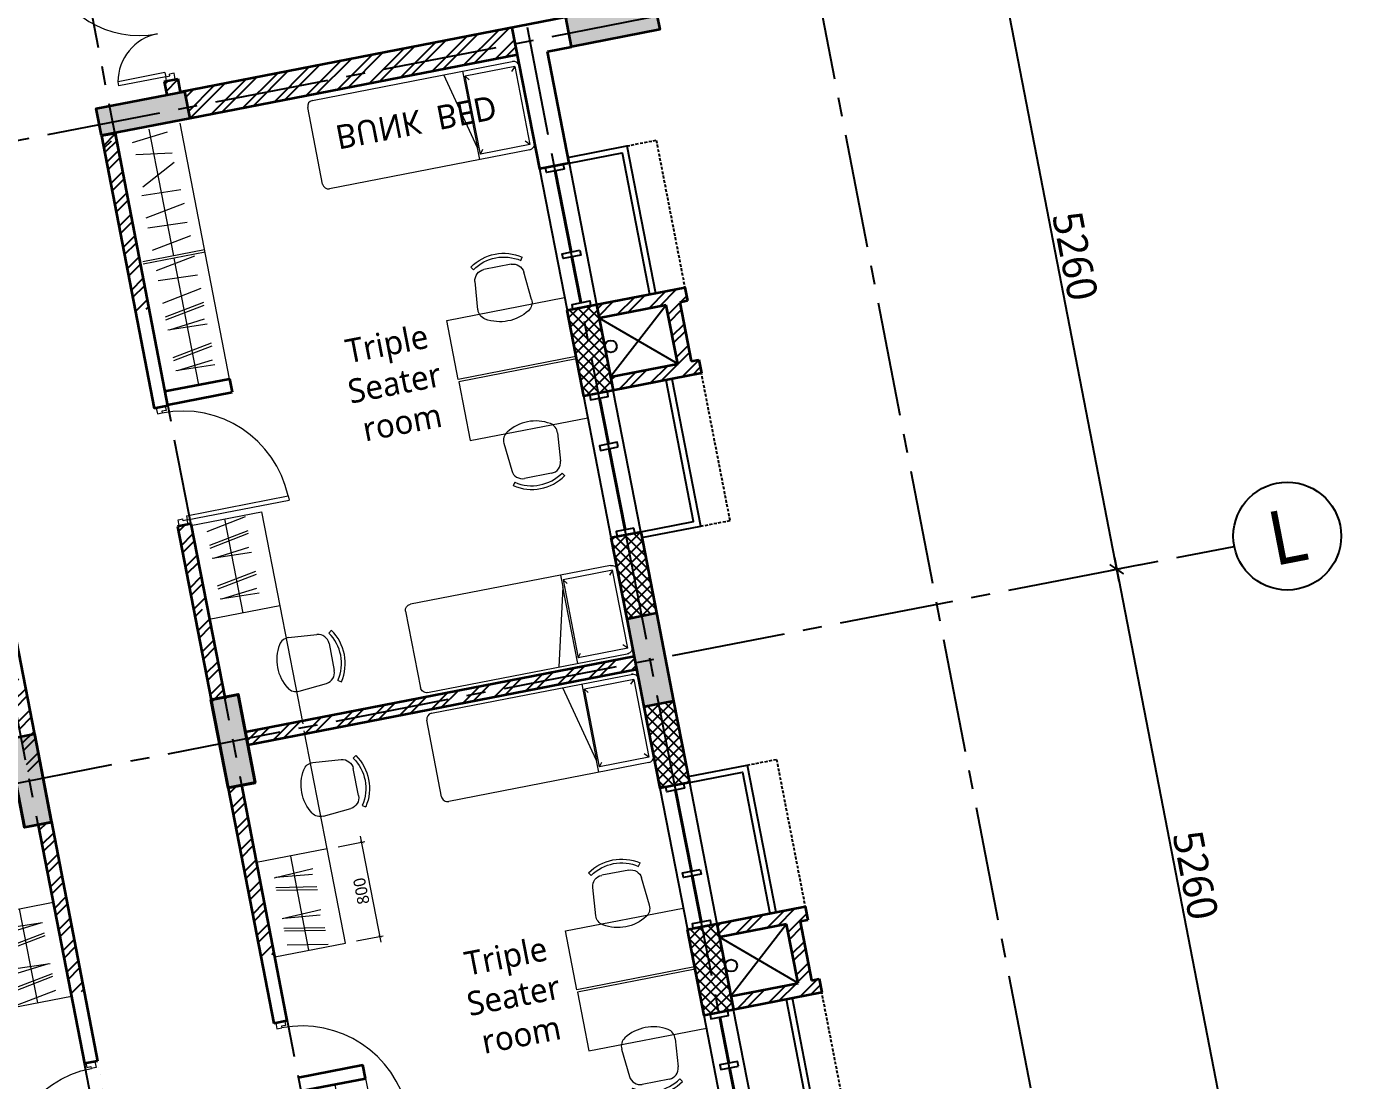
# Model space of a CAD drawing. Header units: millimetres. Extents: x -1107453 to -240403, y -265431 to 143409.
# Drawn here: x -261326 to -250282, y -104730 to -95941 of the extents above; entities that cross this region are included whole.
import ezdxf
from ezdxf.enums import TextEntityAlignment as Align

# ---------------------------------------------------------------- set-up
doc = ezdxf.new("R2010")
doc.units = ezdxf.units.MM
doc.header["$MEASUREMENT"] = 0
doc.linetypes.add('CENTER2', pattern=[28.575, 19.05, -3.175, 3.175, -3.175])
doc.linetypes.add('HIDDEN', pattern=[0.375, 0.25, -0.125])
for name, color, linetype in [('A-Anno-Dims', 7, 'Continuous'), ('A-Anno-Grid Lines', 154, 'Continuous'), ('A-Wall Patt', 8, 'Continuous'), ('A-Window', 4, 'Continuous'), ('Anno_Labels', 7, 'Continuous'), ('S-Conc Patt', 9, 'Continuous')]:
    doc.layers.add(name, color=color, linetype=linetype)
for name, color, linetype, lineweight in [('A-Detail Lines', 8, 'Continuous', 25), ('A-Door', 4, 'Continuous', 9), ('A-Wall Sec', 1, 'Continuous', 30), ('column hatch', 12, 'Continuous', 5), ('S-Concrete', 40, 'Continuous', 30), ('text', 7, 'Continuous', 9)]:
    doc.layers.add(name, color=color, linetype=linetype, lineweight=lineweight)
doc.layers.add('I-Furniture', color=7, linetype='Continuous', lineweight=15, true_color=0xc76300)
doc.styles.get("Standard").update_dxf_attribs({"font": 'trebuc.ttf'})
doc.dimstyles.new('IIITD_WD_L @ 100', dxfattribs={"dimscale": 100, "dimtxt": 2.5, "dimasz": 1, "dimexe": 0.5, "dimexo": 0.25, "dimgap": 0.3, "dimtad": 1, "dimdec": 0, "dimrnd": 1, "dimzin": 0, "dimdsep": 46, "dimtxsty": 'Standard', "dimblk": 'ARCHTICK', "dimcen": 0.2, "dimdle": 1, "dimclrd": 8, "dimclre": 8, "dimadec": 0, "dimazin": 0, "dimtfac": 1, "dimtdec": 0, "dimtofl": 0, "dimtmove": 0, "dimatfit": 0, "dimfxl": 2, "dimfxlon": 1, "dimtolj": 1, "dimtzin": 0, "dimlwd": -1, "dimlwe": -1, "dimarcsym": 0})
doc.dimstyles.new('IIITD_WD_M @ 100', dxfattribs={"dimscale": 100, "dimtxt": 1, "dimasz": 0.25, "dimexe": 0.25, "dimexo": 0.25, "dimgap": 0.3, "dimtad": 1, "dimdec": 0, "dimrnd": 2.5, "dimzin": 0, "dimdsep": 46, "dimtxsty": 'Standard', "dimblk": 'ARCHTICK', "dimcen": 0.2, "dimdle": 0.5, "dimclrd": 8, "dimclre": 254, "dimadec": 0, "dimazin": 0, "dimtfac": 1, "dimtdec": 0, "dimtofl": 0, "dimtmove": 0, "dimatfit": 0, "dimfxl": 100, "dimtolj": 1, "dimtzin": 0, "dimlwd": -1, "dimlwe": -1, "dimarcsym": 0})
pattern_1 = [(45, (0, -69350.21), (-106.06602, 106.06602), []), (45, (70.71, -69350.21), (-106.06602, 106.06602), [])]

# ---------------------------------------------------------------- blocks, each defined once
blk = doc.blocks.new('Door 1200')
at = {"layer": 'A-Door', "color": 5, "lineweight": 18}
for p, q in [((524084, 16182), (524084, 16132)), ((524084, 16182), (524159, 16182)), ((524084, 16132), (524124, 16132)), ((524124, 16147), (524124, 16132)), ((524159, 16147), (524124, 16147)), ((524159, 16182), (524159, 16147)), ((524159, 16147), (524557, 16147)), ((524159, 16112), (524159, 16147)), ((524557, 16147), (524557, 16112)), ((524159, 16112), (524557, 16112)), ((524084, 15032), (524124, 15032)), ((524084, 14982), (524084, 15032)), ((524124, 15017), (524124, 15032)), ((524159, 15052), (524159, 15017)), ((524159, 15052), (524958, 15052)), ((524958, 15017), (524958, 15052)), ((524084, 14982), (524159, 14982)), ((524159, 15017), (524124, 15017)), ((524159, 14982), (524159, 15017)), ((524159, 15017), (524958, 15017))]:
    blk.add_line(p, q, dxfattribs=at)
at = {"layer": 'A-Door', "lineweight": 18}
for centre, radius, start, end in [((524155, 16193), 411, 270.5695, 348.692), ((524157, 14978), 804, 5.3148, 89.8715)]:
    blk.add_arc(centre, radius, start, end, dxfattribs=at)
blk = doc.blocks.new('W 1200')
at = {"layer": 'A-Window', "linetype": 'HIDDEN', "ltscale": 100}
for p, q in [((552588, 7900), (552588, 9150)), ((552838, 7900), (552588, 7900))]:
    blk.add_line(p, q, dxfattribs=at)
at = {"layer": 'A-Window', "color": 2, "lineweight": 40}
for p, q in [((553463, 8720), (553463, 9110)), ((553463, 7990), (553463, 8680))]:
    blk.add_line(p, q, dxfattribs=at)
at = {"layer": 'A-Window', "color": 5}
for points in [[(553338, 7900), (552838, 7900), (552838, 9150)], [(553338, 7950), (552888, 7950), (552888, 9150)]]:
    blk.add_lwpolyline(points, dxfattribs=at)
at = {"layer": 'A-Window'}
for points in [[(553338, 7950), (553338, 9150)], [(553588, 7950), (553588, 9150)], [(553388, 8680), (553388, 8720), (553538, 8720), (553538, 8680), (553388, 8680)]]:
    blk.add_lwpolyline(points, dxfattribs=at)
for points in [[(553388, 9150), (553538, 9150), (553538, 9110), (553388, 9110)], [(553388, 7990), (553538, 7990), (553538, 7950), (553388, 7950)]]:
    blk.add_lwpolyline(points, close=True, dxfattribs=at)
blk = doc.blocks.new('column 2.03')
at = {"layer": 'S-Conc Patt'}
h = blk.add_hatch(color=256, dxfattribs=at)
h.paths.add_polyline_path([(-391825, -41890), (-391778, -42135), (-392229, -42223), (-392277, -41978)])
h.paths.add_polyline_path([(-417144, -42306), (-417144, -42556), (-417593, -42556), (-417593, -42306)])
h.paths.add_polyline_path([(-386479, -25584), (-386233, -25536), (-386090, -26272), (-386335, -26320)])
h.paths.add_polyline_path([(-385475, -30747), (-385229, -30699), (-385086, -31436), (-385332, -31483)])
h.paths.add_polyline_path([(-394133, -32430), (-393887, -32382), (-393744, -33119), (-393990, -33166)])
h.paths.add_polyline_path([(-395136, -27267), (-394891, -27219), (-394748, -27955), (-394993, -28003)])
h.paths.add_polyline_path([(-417394, -22076), (-417144, -22076), (-417144, -22826), (-417394, -22826)])
h.paths.add_polyline_path([(-417394, -27336), (-417144, -27336), (-417144, -28086), (-417394, -28086)])
h.paths.add_polyline_path([(-417394, -32596), (-417144, -32596), (-417144, -33346), (-417394, -33346)])
h.paths.add_polyline_path([(-426214, -32596), (-425964, -32596), (-425964, -33346), (-426214, -33346)])
h.paths.add_polyline_path([(-426214, -27336), (-425964, -27336), (-425964, -28086), (-426214, -28086)])
h.paths.add_polyline_path([(-399019, -17228), (-398769, -17228), (-398769, -17978), (-399019, -17978)])
h.paths.add_polyline_path([(-399019, -11280), (-398769, -11280), (-398769, -12030), (-399019, -12030)])
h.paths.add_polyline_path([(-399019, -14460), (-398769, -14460), (-398769, -15210), (-399019, -15210)])
h.paths.add_polyline_path([(-415129, -17161), (-415379, -17161), (-415379, -17911), (-415129, -17911)])
h.paths.add_polyline_path([(-415129, -12030), (-415379, -12030), (-415379, -11280), (-415129, -11280)])
h.paths.add_polyline_path([(-415129, -15210), (-415379, -15210), (-415379, -14460), (-415129, -14460)])
h.paths.add_polyline_path([(-427169, -19106), (-426919, -19106), (-426919, -19856), (-427169, -19856)])
h.paths.add_polyline_path([(-421929, -11530), (-421929, -11280), (-422679, -11280), (-422679, -11530)])
h.paths.add_polyline_path([(-422679, -13701), (-422429, -13701), (-422429, -14451), (-422679, -14451)])
h.paths.add_polyline_path([(-428649, -19106), (-428399, -19106), (-428399, -19856), (-428649, -19856)])
h.paths.add_polyline_path([(-428649, -17161), (-428399, -17161), (-428399, -17911), (-428649, -17911)])
h.paths.add_polyline_path([(-422679, -17161), (-422429, -17161), (-422429, -17911), (-422679, -17911)])
h.paths.add_polyline_path([(-417144, -17161), (-417394, -17161), (-417394, -17911), (-417144, -17911)])
h.paths.add_polyline_path([(-420929, -17161), (-420699, -17161), (-420699, -17911), (-420929, -17911)])
h.paths.add_polyline_path([(-386030, -15131), (-385784, -15083), (-385641, -15819), (-385886, -15867)])
h.paths.add_polyline_path([(-390781, -18036), (-390733, -18281), (-391471, -18425), (-391519, -18179)])
h.paths.add_polyline_path([(-387914, -36727), (-387688, -36683), (-387600, -37135), (-387826, -37179)])
h.paths.add_polyline_path([(-389447, -41411), (-389400, -41656), (-389989, -41771), (-390036, -41525)])
h.paths.add_polyline_path([(-422429, -19106), (-422429, -19336), (-423179, -19336), (-423179, -19106)])
h.paths.add_polyline_path([(-383067, -38123), (-383024, -38349), (-383470, -38436), (-383514, -38210)])
h.paths.add_polyline_path([(-387024, -38892), (-386980, -39118), (-387432, -39206), (-387476, -38980)])
h.paths.add_polyline_path([(-383484, -35984), (-383440, -36209), (-383892, -36297), (-383936, -36071)])
h.paths.add_polyline_path([(-385427, -38358), (-385201, -38314), (-385115, -38756), (-385341, -38799)])
h.paths.add_polyline_path([(-385462, -36368), (-385418, -36594), (-385870, -36682), (-385914, -36456)])
h.paths.add_polyline_path([(-422429, -40296), (-422429, -40526), (-422879, -40526), (-422879, -40296)])
h.paths.add_polyline_path([(-422429, -38461), (-422659, -38461), (-422659, -38001), (-422429, -38001)])
h.paths.add_polyline_path([(-426469, -40296), (-426469, -40526), (-426919, -40526), (-426919, -40296)])
h.paths.add_polyline_path([(-426468, -38116), (-426468, -38346), (-426919, -38346), (-426919, -38116)])
h.paths.add_polyline_path([(-424789, -40066), (-424559, -40066), (-424559, -40526), (-424789, -40526)])
h.paths.add_polyline_path([(-424444, -38116), (-424444, -38346), (-424904, -38346), (-424904, -38116)])
h.paths.add_polyline_path([(-390643, -31752), (-390417, -31708), (-390274, -32444), (-390500, -32488)])
h.paths.add_polyline_path([(-389949, -26258), (-389723, -26214), (-389580, -26951), (-389805, -26995)])
h.paths.add_polyline_path([(-390863, -21556), (-390906, -21330), (-390170, -21187), (-390126, -21413)])
h.paths.add_polyline_path([(-393588, -16600), (-393363, -16556), (-393219, -17293), (-393445, -17336)])
h.paths.add_polyline_path([(-420929, -22076), (-420699, -22076), (-420699, -22826), (-420929, -22826)])
h.paths.add_polyline_path([(-386497, -40837), (-386449, -41083), (-387039, -41197), (-387087, -40952)])
h.paths.add_polyline_path([(-422428, -42306), (-422428, -42556), (-423028, -42556), (-423028, -42306)])
h.paths.add_polyline_path([(-387111, -17323), (-386866, -17275), (-386723, -18011), (-386969, -18059)])
h.paths.add_polyline_path([(-419312, -38116), (-419312, -38366), (-419912, -38366), (-419912, -38116)])
h.paths.add_polyline_path([(-426419, -22566), (-426419, -22316), (-427169, -22316), (-427169, -22566)])
h.paths.add_polyline_path([(-382684, -40096), (-382636, -40342), (-383077, -40427), (-383125, -40182)])
h.paths.add_polyline_path([(-419313, -42306), (-419313, -42556), (-419913, -42556), (-419913, -42306)])
h.paths.add_polyline_path([(-426467, -42306), (-426467, -42556), (-426918, -42556), (-426918, -42306)])
h.paths.add_polyline_path([(-399318, -16420), (-399068, -16420), (-399068, -17170), (-399318, -17170)])
h.paths.add_polyline_path([(-399319, -11280), (-399069, -11280), (-399069, -12030), (-399319, -12030)])
h.paths.add_polyline_path([(-414829, -12030), (-415079, -12030), (-415079, -11280), (-414829, -11280)])
h.paths.add_polyline_path([(-415079, -19600), (-414829, -19600), (-414829, -20350), (-415079, -20350)])
h.paths.add_polyline_path([(-399069, -20350), (-399319, -20350), (-399319, -19600), (-399069, -19600)])
h.paths.add_polyline_path([(-404329, -17095), (-404559, -17095), (-404559, -16495), (-404329, -16495)])
h.paths.add_polyline_path([(-415079, -16420), (-414829, -16420), (-414829, -17170), (-415079, -17170)])
h.paths.add_polyline_path([(-409589, -17095), (-409819, -17095), (-409819, -16495), (-409589, -16495)])
h.paths.add_polyline_path([(-390251, -37278), (-390203, -37524), (-390792, -37638), (-390840, -37393)])
h.paths.add_polyline_path([(-391647, -26588), (-391421, -26545), (-391278, -27281), (-391504, -27325)])
h.paths.add_polyline_path([(-420929, -27336), (-420699, -27336), (-420699, -28086), (-420929, -28086)])
h.paths.add_polyline_path([(-420929, -32596), (-420699, -32596), (-420699, -33346), (-420929, -33346)])
h.paths.add_polyline_path([(-399319, -14460), (-399069, -14460), (-399069, -15210), (-399319, -15210)])
h.paths.add_polyline_path([(-404559, -14535), (-404329, -14535), (-404329, -15135), (-404559, -15135)])
h.paths.add_polyline_path([(-409819, -14535), (-409589, -14535), (-409589, -15135), (-409819, -15135)])
h.paths.add_polyline_path([(-414829, -15210), (-415079, -15210), (-415079, -14460), (-414829, -14460)])
h.paths.add_polyline_path([(-391888, -16270), (-391642, -16222), (-391499, -16958), (-391745, -17006)])
h.paths.add_polyline_path([(-397078, -17279), (-396833, -17231), (-396689, -17967), (-396935, -18015)])
h.paths.add_polyline_path([(-428649, -13701), (-428399, -13701), (-428399, -14451), (-428649, -14451)])
h.paths.add_polyline_path([(-385658, -17040), (-385413, -16993), (-385270, -17729), (-385516, -17776)])
h.paths.add_polyline_path([(-386690, -11731), (-386445, -11683), (-386302, -12419), (-386547, -12467)])
h.paths.add_polyline_path([(-392548, -12873), (-392303, -12826), (-392159, -13562), (-392405, -13610)])
h.paths.add_polyline_path([(-392632, -37741), (-392584, -37987), (-393036, -38074), (-393083, -37829)])
h.paths.add_polyline_path([(-388945, -31422), (-388719, -31378), (-388576, -32114), (-388802, -32158)])
h.paths.add_polyline_path([(-386254, -20426), (-386206, -20671), (-386942, -20815), (-386990, -20569)])
h.paths.add_polyline_path([(-392650, -21425), (-392425, -21381), (-392282, -22117), (-392507, -22161)])
h.paths.add_polyline_path([(-396140, -22103), (-395895, -22056), (-395752, -22792), (-395997, -22840)])
h.paths.add_polyline_path([(-404744, -11530), (-404744, -11280), (-404144, -11280), (-404144, -11530)])
h.paths.add_polyline_path([(-410004, -11530), (-410004, -11280), (-409404, -11280), (-409404, -11530)])
h.paths.add_polyline_path([(-404744, -20350), (-404744, -20100), (-404144, -20100), (-404144, -20350)])
h.paths.add_polyline_path([(-410004, -20350), (-410004, -20100), (-409404, -20100), (-409404, -20350)])
h.paths.add_polyline_path([(-423179, -22546), (-423179, -22316), (-422429, -22316), (-422429, -22546)])
h.paths.add_polyline_path([(-422658, -27336), (-422428, -27336), (-422428, -28086), (-422658, -28086)])
h.paths.add_polyline_path([(-417144, -38116), (-417144, -38366), (-417593, -38366), (-417593, -38116)])
h.paths.add_polyline_path([(-422659, -32596), (-422429, -32596), (-422429, -33346), (-422659, -33346)])
h.paths.add_polyline_path([(-393355, -11530), (-393355, -11280), (-392605, -11280), (-392605, -11530)])
at = {"layer": 'S-Concrete', "lineweight": 35}
for points in [[(-386254, -20426), (-386206, -20671), (-386942, -20815), (-386990, -20569), (-386254, -20426)], [(-390863, -21556), (-390906, -21330), (-390170, -21187), (-390126, -21413), (-390863, -21556)], [(-389949, -26258), (-389723, -26214), (-389580, -26951), (-389805, -26995), (-389949, -26258)], [(-391647, -26588), (-391421, -26545), (-391278, -27281), (-391504, -27325), (-391647, -26588)]]:
    blk.add_lwpolyline(points, dxfattribs=at)
blk.add_lwpolyline([(-386479, -25584), (-386233, -25536), (-386090, -26272), (-386335, -26320)], close=True, dxfattribs=at)
blk = doc.blocks.new('ABL_Door_S - 1000 x 2100-11-3 Second Floor Lvl')
at = {"layer": 'A-Door', "color": 5}
for p, q in [((-500, 38), (-450, 38)), ((-500, -38), (-500, 38)), ((-450, 38), (-450, -3)), ((450, 38), (450, -3)), ((500, 38), (450, 38)), ((500, -38), (500, 38)), ((-500, -38), (-465, -38)), ((-465, -3), (-450, -3)), ((-465, -38), (-465, -3)), ((-430, -38), (-465, -38)), ((465, -3), (450, -3)), ((465, -38), (465, -3)), ((500, -38), (465, -38))]:
    blk.add_line(p, q, dxfattribs=at)
at = {"layer": 'A-Door', "color": 5, "lineweight": 18}
for p, q in [((-465, -38), (-465, -903)), ((-430, -38), (-430, -903)), ((-430, -903), (-465, -903))]:
    blk.add_line(p, q, dxfattribs=at)
at = {"layer": 'A-Door'}
blk.add_arc((-450, -2), 900, 271.2981, 359.9894, dxfattribs=at)
blk = doc.blocks.new('Grid Head')
blk.add_circle((0, 0), 3)
at = {"layer": 'Anno_Labels'}
blk.add_attdef('GRID_NAME', text='', height=3, dxfattribs=at).set_placement((0, 0), align=Align.MIDDLE_CENTER)
blk = doc.blocks.new('_ArchTick')
at = {"color": 0, "linetype": 'ByBlock', "const_width": 0.15}
blk.add_lwpolyline([(-0.5, -0.5), (0.5, 0.5)], dxfattribs=at)
blk = doc.blocks.new('*D1108')
at = {"layer": 'A-Anno-Dims', "color": 8, "transparency": 16777216}
for p, q in [((554318, 11487), (555359, 6127)), ((554533, 11427), (554288, 11379)), ((555537, 6264), (555291, 6216))]:
    blk.add_line(p, q, dxfattribs=at)
at = {"layer": 'A-Anno-Dims', "color": 8, "transparency": 16777216, "xscale": 100, "yscale": 100, "zscale": 100}
for p, rotation in [((554337, 11389), 101.0000000010405), ((555340, 6226), 281.0000000010405)]:
    blk.add_blockref('_ArchTick', p, dxfattribs=dict(at, rotation=rotation))
at = {"layer": 'A-Anno-Dims', "color": 0, "transparency": 16777216, "insert": (554993, 8837), "char_height": 250, "attachment_point": 5, "rotation": 281}
blk.add_mtext('\\A1;5260', dxfattribs=at)
blk = doc.blocks.new('_Open90')
at = {"color": 0, "linetype": 'ByBlock', "lineweight": -2}
for p, q in [((0, 0), (-1, 0)), ((-0.5, 0.5), (0, 0)), ((0, 0), (-0.5, -0.5))]:
    blk.add_line(p, q, dxfattribs=at)
blk = doc.blocks.new('*D1127')
at = {"layer": 'A-Anno-Dims', "color": 8, "transparency": 16777216}
for p, q in [((555321, 6324), (556363, 964)), ((555537, 6264), (555291, 6216)), ((556540, 1100), (556295, 1053))]:
    blk.add_line(p, q, dxfattribs=at)
at = {"layer": 'A-Anno-Dims', "color": 8, "transparency": 16777216, "xscale": 100, "yscale": 100, "zscale": 100}
for p, rotation in [((555340, 6226), 101.0000000010405), ((556344, 1062), 281.0000000010405)]:
    blk.add_blockref('_ArchTick', p, dxfattribs=dict(at, rotation=rotation))
at = {"layer": 'A-Anno-Dims', "color": 0, "transparency": 16777216, "insert": (555997, 3674), "char_height": 250, "attachment_point": 5, "rotation": 281}
blk.add_mtext('\\A1;5260', dxfattribs=at)
blk = doc.blocks.new('chair1')
at = {"layer": 'I-Furniture'}
for p, q in [((-320, 228), (-84, 207)), ((1, 115), (1, -115)), ((16, 201), (42, 219)), ((-320, -228), (-84, -207)), ((16, -201), (42, -219))]:
    blk.add_line(p, q, dxfattribs=at)
for centre, radius, start, end in [((-328, 135), 92.9, 85.0303, 148.407), ((-108, 0), 351, 148.407, 211.593), ((-92, 115), 92.9, 0, 85.0303), ((-278, 0), 356, 325.6197, 34.3803), ((-278, 0), 387, 325.6197, 34.3803), ((-328, -135), 92.9, 211.593, 274.9697), ((-92, -115), 92.9, 274.9697, 0)]:
    blk.add_arc(centre, radius, start, end, dxfattribs=at)
blk = doc.blocks.new('A$C0E3E786B')
at = {"layer": 'I-Furniture', "ltscale": 0.1}
for p, q in [((-1905, 916), (-205, 916)), ((-1481, 916), (-1481, 816)), ((-1955, 216), (-1955, 866)), ((-1915, 872), (-1881, 837)), ((-1915, 872), (-1495, 872)), ((-1915, 211), (-1915, 872)), ((-1495, 872), (-1521, 837)), ((-1495, 872), (-1495, 211)), ((-1481, 166), (-1481, 816)), ((-1481, 816), (-1320, 166)), ((-155, 866), (-155, 216)), ((-1915, 211), (-1881, 246)), ((-1495, 211), (-1521, 246)), ((-1915, 211), (-1495, 211)), ((-1915, 166), (-1915, 167)), ((-205, 166), (-1915, 166))]:
    blk.add_line(p, q, dxfattribs=at)
for centre, start, end in [((-1905, 866), 90, 180), ((-205, 866), 0, 90), ((-1905, 216), 180, 270), ((-205, 216), 270, 0)]:
    blk.add_arc(centre, 50, start, end, dxfattribs=at)
blk = doc.blocks.new('*D1134')
at = {"layer": 'text', "color": 254, "transparency": 16777216}
for p, q in [((-289958, -109301), (-289733, -109301)), ((-289958, -110101), (-289733, -110101))]:
    blk.add_line(p, q, dxfattribs=at)
at = {"layer": 'text', "color": 8, "transparency": 16777216}
blk.add_line((-289758, -110151), (-289758, -109251), dxfattribs=at)
at = {"layer": 'text', "color": 8, "transparency": 16777216, "xscale": 25, "yscale": 25, "zscale": 25}
for p, rotation in [((-289758, -109301), 90), ((-289758, -110101), 270)]:
    blk.add_blockref('_ArchTick', p, dxfattribs=dict(at, rotation=rotation))
at = {"layer": 'text', "color": 0, "transparency": 16777216, "insert": (-289839, -109701), "char_height": 100, "attachment_point": 5, "rotation": 90}
blk.add_mtext('\\A1;800', dxfattribs=at)
blk = doc.blocks.new('Grid Girls Hostel')
at = {"layer": 'A-Anno-Grid Lines', "linetype": 'CENTER2', "ltscale": 50}
for p, q in [((557078.8, -10724.1), (550388.2, 23696.3)), ((551208.5, -11865.1), (544521.1, 22538.2)), ((549510.2, -12195.2), (542822.9, 22208.1)), ((540813.7, 8760.3), (555317.2, 11579.5)), ((554688.3, -11188.7), (550425.3, 10742.6)), ((541817.5, 3597), (556321, 6416.2))]:
    blk.add_line(p, q, dxfattribs=at)
at = {"layer": 'A-Anno-Dims'}
ref = blk.add_blockref('Grid Head', (556762.7, 6502.1), dxfattribs=dict(at, xscale=150, yscale=150, zscale=150, rotation=11.00000000000715))
ref.add_attrib('GRID_NAME', 'L', dxfattribs={"layer": '0', "height": 450, "rotation": 11}).set_placement((556762.7, 6502.1), align=Align.MIDDLE_CENTER)
for base, p1, p2, picture, middle in [((555340.3, 6225.6), (554827.3, 11484.3), (555831.1, 6321), '*D1108', (554993.1, 8837.3)), ((556343.9, 1062.2), (556321, 6416.2), (557324.7, 1252.9), '*D1127', (555996.8, 3674))]:
    dim = blk.add_linear_dim(base=base, p1=p1, p2=p2, angle=101, dimstyle='IIITD_WD_L @ 100', override={"dimtmove": 1, "dimldrblk": 'Open90', "dimarcsym": 1}, dxfattribs=at)
    dim.commit()
    dim.dimension.update_dxf_attribs({"geometry": picture, "text_midpoint": middle})
blk = doc.blocks.new('TRIPLE')
at = {"layer": 'A-Wall Sec', "lineweight": 35}
for p, q in [((-290652.3, -111125.6), (-290102.3, -111125.6)), ((-290102.3, -111240.6), (-290102.3, -111125.6)), ((-290652.3, -111240.6), (-290102.3, -111240.6))]:
    blk.add_line(p, q, dxfattribs=at)
at = {"layer": 'I-Furniture', "ltscale": 0.1}
for p, q in [((-290052.3, -109301), (-290052.3, -108299.1)), ((-290052.3, -109301), (-290652.3, -109301)), ((-290052.3, -110101), (-290052.3, -109301)), ((-290652.3, -110101), (-290052.3, -110101)), ((-290102.3, -111240.6), (-290102.3, -113410.7)), ((-290102.3, -111240.6), (-290102.3, -113410.7)), ((-290102.3, -112315.6), (-290627.3, -112315.6)), ((-290102.3, -112335.6), (-290627.3, -112335.6))]:
    blk.add_line(p, q, dxfattribs=at)
at = {"layer": 'I-Furniture', "color": 9, "ltscale": 0.1, "true_color": 0xbababa}
for p, q in [((-290364.8, -109301), (-290364.8, -110101)), ((-290531, -109454.2), (-290200.4, -109440.2)), ((-290196.1, -109596.5), (-290533.4, -109537.1)), ((-290516.5, -109451.9), (-290213, -109484.3)), ((-290196.1, -109621.1), (-290533.4, -109561.7)), ((-290196.1, -109942.6), (-290533.4, -109883.2)), ((-290531, -109800.3), (-290200.4, -109786.3)), ((-290516.5, -109798), (-290213, -109830.4)), ((-290196.1, -109967.2), (-290533.4, -109907.8)), ((-290196.1, -110084.4), (-290533.4, -110025)), ((-290364.8, -111240.6), (-290364.8, -112315.6)), ((-290531, -111393.8), (-290200.4, -111379.8)), ((-290516.5, -111391.5), (-290213, -111423.8)), ((-290196.1, -111536), (-290533.4, -111476.6)), ((-290196.1, -111560.6), (-290533.4, -111501.3)), ((-290531, -111739.9), (-290200.4, -111725.9)), ((-290516.5, -111737.6), (-290213, -111770)), ((-290196.1, -111882.1), (-290533.4, -111822.8)), ((-290196.1, -111906.8), (-290533.4, -111847.4)), ((-290196.1, -112023.9), (-290533.4, -111964.5)), ((-290531, -112157), (-290200.4, -112143.1)), ((-290196.1, -112299.3), (-290533.4, -112239.9)), ((-290196.1, -112471.7), (-290533.4, -112412.4)), ((-290364.8, -112335.6), (-290364.8, -113410.7)), ((-290531, -112604.9), (-290200.4, -112590.9)), ((-290196.1, -112747.1), (-290533.4, -112687.7)), ((-290531, -112880.2), (-290200.4, -112866.3)), ((-290509.4, -112948.4), (-290211.1, -113101.5)), ((-290213.6, -113177.9), (-290514.6, -113223.4)), ((-290521.1, -113327.6), (-290217.6, -113359.9))]:
    blk.add_line(p, q, dxfattribs=at)
at = {"layer": 'I-Furniture', "ltscale": 0.1}
for points in [[(-287231.5, -110851.6), (-288231.5, -110851.6), (-288231.5, -110351.5), (-287231.5, -110351.5)], [(-287231.5, -110871.6), (-288231.5, -110871.6), (-288231.5, -111371.6), (-287231.5, -111371.6)]]:
    blk.add_lwpolyline(points, close=True, dxfattribs=at)
at = {"layer": 'I-Furniture', "extrusion": (0, 0, -1), "xscale": -1, "zscale": -1, "rotation": 180}
blk.add_blockref('A$C0E3E786B', (289186.7, -108190.7), dxfattribs=at)
at = {"layer": 'I-Furniture', "ltscale": 0.1, "extrusion": (0, 0, -1), "zscale": -1}
for p, rotation in [((289711, -108800.1), 180), ((287731.5, -109955.4), 90)]:
    blk.add_blockref('chair1', p, dxfattribs=dict(at, rotation=rotation))
at = {"layer": 'I-Furniture', "ltscale": 0.1, "rotation": 270}
blk.add_blockref('chair1', (-287731.5, -111729.1), dxfattribs=at)
at = {"layer": 'I-Furniture', "extrusion": (0, 0, -1), "zscale": -1}
blk.add_blockref('A$C0E3E786B', (289186.7, -113552.6), dxfattribs=at)
at = {"layer": 'text', "lineweight": 35, "insert": (-288167.8, -113043.8), "char_height": 200, "width": 1506.419, "attachment_point": 5}
blk.add_mtext('BUNK  BED', dxfattribs=at)
at = {"layer": 'text'}
dim = blk.add_linear_dim(base=(-289757.7, -109301), p1=(-290052.3, -110101), p2=(-290052.3, -109301), angle=90, dimstyle='IIITD_WD_M @ 100', override={"dimfxl": 2, "dimfxlon": 1, "dimarcsym": 1}, dxfattribs=at)
dim.commit()
dim.dimension.update_dxf_attribs({"geometry": '*D1134', "text_midpoint": (-289838.6, -109701)})

msp = doc.modelspace()

# ---------------------------------------------------------------- hatches: boundary and pattern name
at = {"layer": 'A-Wall Patt'}
h = msp.add_hatch(dxfattribs=at)
h.set_pattern_fill('ANSI32', color=256, scale=400, angle=360, style=0)
h.set_pattern_definition([(45, (-260644.08, -96894.45), (-106.066, 106.066), []), (45, (-260573.37, -96894.45), (-106.066, 106.066), [])])
h.paths.add_polyline_path([(-260587.6, -96829.2), (-260700.5, -96851.1), (-260674.7, -96983.8), (-260561.8, -96961.8)])
h.paths.add_polyline_path([(-260155.4, -96510.9), (-260042.5, -96489), (-260064.4, -96376.2), (-260177.3, -96398.2)], flags=17)
h.paths.add_polyline_path([(-259964.2, -96708), (-260474.7, -96807.2), (-260474.7, -96807.3), (-257230.4, -96176.7), (-257274.3, -95950.9), (-260008.1, -96482.3)])
h = msp.add_hatch(dxfattribs=at)
h.set_pattern_fill('ANSI32', color=256, scale=400, angle=360, style=0)
h.set_pattern_definition([(45, (-464.12, 11020.74), (-106.06602, 106.06602), []), (45, (-393.41, 11020.74), (-106.06602, 106.06602), [])])
edge = h.paths.add_edge_path()
edge.add_line((-260689.6, -96906.9), (-260576.7, -96884.9))
edge.add_line((-260689.6, -96906.9), (-260307.4, -98873.1))
edge.add_line((-260576.7, -96884.9), (-260143, -99141))
edge.add_line((-260302.9, -98293.7), (-260415.8, -98315.6))
h = msp.add_hatch(dxfattribs=at)
h.set_pattern_fill('ANSI32', color=256, scale=400, angle=360, style=0)
h.set_pattern_definition(pattern_1)
h.paths.add_polyline_path([(-255695.4, -98832.7), (-255717.4, -98719.8), (-255781.2, -98732.2), (-255876.6, -98241.4), (-255812.8, -98229), (-255834.7, -98116.1), (-256570.9, -98259.2), (-256549, -98372.1), (-255989.5, -98263.3), (-255894, -98754.1), (-256453.6, -98862.9), (-256431.6, -98975.8)])
h = msp.add_hatch(dxfattribs=at)
h.set_pattern_fill('ANSI37', color=256, scale=500, style=0)
h.set_pattern_definition([(45, (-2e-08, -139435.84), (-44.194174, 44.194174), []), (135, (-2e-08, -139435.84), (-44.194174, -44.194174), [])])
h.paths.add_polyline_path([(-255567.3, -103422.5), (-255812.7, -103470.2), (-255673.4, -104186.8), (-255428, -104139.1)])
h.paths.add_polyline_path([(-255927.9, -101567.3), (-256173.3, -101615), (-256041.6, -102292.3), (-255796.2, -102244.6)])
h.paths.add_polyline_path([(-256202.7, -100153.7), (-256448.1, -100201.4), (-256316.4, -100878.7), (-256071, -100831)])
h.paths.add_polyline_path([(-256570.9, -98259.2), (-256816.3, -98306.9), (-256677, -99023.5), (-256431.6, -98975.8)])
h = msp.add_hatch(dxfattribs=at)
h.set_pattern_fill('ANSI32', color=256, scale=400, angle=360, style=0)
h.set_pattern_definition([(45, (-464.12, 11020.74), (-106.06602, 106.06602), []), (45, (-393.41, 11020.74), (-106.06602, 106.06602), [])])
h.paths.add_polyline_path([(-259817.3, -100792), (-259930.2, -100814), (-259782.8, -101571.9), (-259669.9, -101550)])
h = msp.add_hatch(dxfattribs=at)
h.set_pattern_fill('ANSI32', color=256, scale=400, angle=360, style=0)
h.set_pattern_definition([(45, (-807589.64, 16517.92), (-106.066017, 106.066017), []), (45, (-807518.93, 16517.92), (-106.066017, 106.066017), [])])
h.paths.add_polyline_path([(-256233.9, -101303.3), (-256255.8, -101190.4), (-259500.1, -101821), (-259478.2, -101933.9)])
h = msp.add_hatch(dxfattribs=at)
h.set_pattern_fill('ANSI32', color=256, scale=400, angle=360, style=0)
h.set_pattern_definition([(45, (-1996.36, 10439.5), (-106.06602, 106.06602), []), (45, (-1925.65, 10439.5), (-106.06602, 106.06602), [])])
h.paths.add_polyline_path([(-261349.5, -101373.3), (-261462.4, -101395.2), (-261315.1, -102153.2), (-261202.2, -102131.2)])
h = msp.add_hatch(dxfattribs=at)
h.set_pattern_fill('ANSI32', color=256, scale=400, angle=360, style=0)
h.set_pattern_definition([(45, (581.67, 5640.61), (-106.06602, 106.06602), []), (45, (652.38, 5640.61), (-106.06602, 106.06602), [])])
edge = h.paths.add_edge_path()
edge.add_line((-259643.8, -102287), (-259531, -102265))
edge.add_line((-259643.8, -102287), (-259261.6, -104253.2))
edge.add_line((-259531, -102265), (-259097.2, -104521.1))
edge.add_line((-259257.1, -103673.8), (-259370, -103695.7))
h = msp.add_hatch(dxfattribs=at)
h.set_pattern_fill('ANSI32', color=256, scale=400, angle=360, style=0)
h.set_pattern_definition([(45, (-1003.66, 5332.45), (-106.06602, 106.06602), []), (45, (-932.94, 5332.45), (-106.06602, 106.06602), [])])
edge = h.paths.add_edge_path()
edge.add_line((-261229.2, -102595.1), (-261116.3, -102573.2))
edge.add_line((-261229.2, -102595.1), (-260847, -104561.4))
edge.add_line((-261116.3, -102573.2), (-260682.6, -104829.3))
edge.add_line((-260842.4, -103981.9), (-260955.3, -104003.9))
h = msp.add_hatch(dxfattribs=at)
h.set_pattern_fill('ANSI32', color=256, scale=400, angle=360, style=0)
h.set_pattern_definition(pattern_1)
h.paths.add_polyline_path([(-254890.4, -103917.5), (-255449.9, -104026.2), (-255428, -104139.1), (-254691.8, -103996), (-254713.7, -103883.1), (-254777.5, -103895.5), (-254872.9, -103404.7), (-254809.1, -103392.3), (-254831, -103279.4), (-255567.3, -103422.5), (-255545.3, -103535.4), (-254985.8, -103426.7)])

# ---------------------------------------------------------------- linework, layer by layer
at = {"layer": 'A-Detail Lines', "ltscale": 15}
for p, q in [((-255989.5, -98263.3), (-256453.6, -98862.9)), ((-255894, -98754.1), (-256549, -98372.1)), ((-254985.8, -103426.7), (-255449.9, -104026.2)), ((-254890.4, -103917.5), (-255545.3, -103535.4))]:
    msp.add_line(p, q, dxfattribs=at)
at = {"layer": 'A-Detail Lines'}
for centre in [(-256452.2, -98607.9), (-255448.5, -103771.3)]:
    msp.add_circle(centre, 50, dxfattribs=at)
at = {"layer": 'A-Wall Patt'}
for p, q in [((-260058.8, -100152.2), (-260002.9, -100096.4)), ((-260035.8, -100270.6), (-259937.7, -100172.5)), ((-260024.3, -100329.8), (-259926.2, -100231.7)), ((-260001.3, -100448.2), (-259903.2, -100350.1)), ((-259989.7, -100507.4), (-259891.7, -100409.4)), ((-259966.7, -100625.8), (-259868.6, -100527.8)), ((-259955.2, -100685), (-259857.1, -100587)), ((-259932.2, -100803.5), (-259834.1, -100705.4))]:
    msp.add_line(p, q, dxfattribs=at)
at = {"layer": 'A-Wall Sec', "lineweight": 35}
for p, q in [((-256827.8, -95864), (-260042.5, -96489)), ((-257045.3, -97128.9), (-257274.3, -95950.9)), ((-257230.4, -96176.7), (-259964.2, -96708.1)), ((-256981.2, -96148.7), (-256780.1, -96109.4)), ((-256799.9, -97081.2), (-256981.2, -96148.7)), ((-260177.3, -96398.2), (-260064.4, -96376.2)), ((-260177.3, -96398.2), (-260155.4, -96510.9)), ((-260064.4, -96376.2), (-260042.5, -96489)), ((-260587.1, -96831.8), (-260699.9, -96853.8)), ((-260587.1, -96831.1), (-260150.1, -99104.3)), ((-260700.1, -96853.1), (-260259.4, -99125.5)), ((-256799.9, -97081.2), (-257045.3, -97128.9)), ((-256816.3, -98306.9), (-255834.7, -98116.1)), ((-255834.7, -98116.1), (-255812.8, -98229)), ((-256570.9, -98259.2), (-256431.6, -98975.8)), ((-255989.5, -98263.3), (-256549, -98372.1)), ((-255894, -98754.1), (-255989.5, -98263.3)), ((-255812.8, -98229), (-255876.6, -98241.4)), ((-255876.6, -98241.4), (-255781.2, -98732.2)), ((-256677, -99023.5), (-256816.3, -98306.9)), ((-255781.2, -98732.2), (-255717.4, -98719.8)), ((-255717.4, -98719.8), (-255695.4, -98832.7)), ((-255695.4, -98832.7), (-256677, -99023.5)), ((-256453.6, -98862.9), (-255894, -98754.1)), ((-260150.1, -99104.3), (-260259.4, -99125.5)), ((-259954.3, -100086.9), (-260067.2, -100108.9)), ((-260067.2, -100108.9), (-259785.8, -101556.8)), ((-259954.3, -100086.9), (-259669.9, -101550)), ((-256448.1, -100201.4), (-256202.7, -100153.7)), ((-256202.7, -100153.7), (-256071, -100831)), ((-256316.4, -100878.7), (-256448.1, -100201.4)), ((-261541.7, -100384.9), (-261202.2, -102131.2)), ((-259500.1, -101821), (-256255.8, -101190.4)), ((-256233.9, -101303.3), (-259478.2, -101933.9)), ((-255927.9, -101567.3), (-255796.2, -102244.6)), ((-256041.6, -102292.3), (-256173.3, -101615)), ((-255796.2, -102244.6), (-256041.6, -102292.3)), ((-259643, -102291.4), (-259261.6, -104253.2)), ((-259531, -102265), (-259152.8, -104232.1)), ((-261228.9, -102596.4), (-261116, -102574.4)), ((-261116.3, -102573.2), (-260732.8, -104567.4)), ((-261228.3, -102599.6), (-260841.7, -104588.6)), ((-255812.7, -103470.2), (-254831, -103279.4)), ((-254831, -103279.4), (-254809.1, -103392.3)), ((-255673.4, -104186.8), (-255812.7, -103470.2)), ((-255567.3, -103422.5), (-255428, -104139.1)), ((-254985.8, -103426.7), (-255545.3, -103535.4)), ((-254890.4, -103917.5), (-254985.8, -103426.7)), ((-254809.1, -103392.3), (-254872.9, -103404.7)), ((-254872.9, -103404.7), (-254777.5, -103895.5)), ((-255449.9, -104026.2), (-254890.4, -103917.5)), ((-254777.5, -103895.5), (-254713.7, -103883.1)), ((-254713.7, -103883.1), (-254691.8, -103996)), ((-254691.8, -103996), (-255673.4, -104186.8)), ((-259152.8, -104232.1), (-259261.6, -104253.2)), ((-260732.8, -104567.4), (-260841.7, -104588.6))]:
    msp.add_line(p, q, dxfattribs=at)
for points in [[(-259643.2, -102290.4), (-259417.4, -102246.5), (-259558.8, -101513.3), (-259784.6, -101557.2)], [(-261341.8, -102618.3), (-261116, -102574.4), (-261257.4, -101841.2), (-261483.2, -101885.1)]]:
    msp.add_lwpolyline(points, close=True, dxfattribs=at)

# ---------------------------------------------------------------- block references
at = {"layer": 'A-Anno-Grid Lines'}
msp.add_blockref('Grid Girls Hostel', (-807572.5, -106692.4), dxfattribs=at)
at = {"layer": 'A-Door'}
for p, rotation in [((-260110.4, -99605.9), 100.9999999995575), ((-259113.6, -104733.8), 100.9999999995556)]:
    msp.add_blockref('ABL_Door_S - 1000 x 2100-11-3 Second Floor Lvl', p, dxfattribs=dict(at, rotation=rotation))
at = {"layer": 'A-Door', "xscale": -1, "rotation": 281.1723185307188}
msp.add_blockref('ABL_Door_S - 1000 x 2100-11-3 Second Floor Lvl', (-260695.3, -105069.5), dxfattribs=at)
at = {"layer": 'column hatch'}
for name, p, rotation in [('Door 1200', (251283, 19504.9), 190.9999999993225), ('W 1200', (284851.9, 16317.6), 191.0013472063549), ('W 1200', (285855.5, 11154.2), 191.0013472063549)]:
    msp.add_blockref(name, p, dxfattribs=dict(at, rotation=rotation))
at = {"layer": 'column hatch', "xscale": -1}
for p, rotation in [((288488.1, -2388.9), 10.99865279335116), ((289491.7, -7552.3), 10.99865279335108)]:
    msp.add_blockref('W 1200', p, dxfattribs=dict(at, rotation=rotation))
at = {"layer": 'S-Conc Patt'}
msp.add_blockref('column 2.03', (130162.1, -75294.9), dxfattribs=at)
at = {"layer": 'text', "xscale": -1}
for p, rotation in [((46366.9, -152720.5), 191), ((-567271.5, -51408.9), 11.00000000000907)]:
    msp.add_blockref('TRIPLE', p, dxfattribs=dict(at, rotation=rotation))
at = {"layer": 'text'}
for p, rotation in [((-525954.1, -263968.4), 191), ((5049.5, 59839), 11.00000000000906)]:
    msp.add_blockref('TRIPLE', p, dxfattribs=dict(at, rotation=rotation))

# ---------------------------------------------------------------- texts
at = {"layer": 'text', "lineweight": 35, "char_height": 200, "width": 1506.419, "attachment_point": 5, "rotation": 11}
for insert in [(-258255.9, -98914.3), (-257263.3, -104021.2)]:
    msp.add_mtext('Triple Seater room', dxfattribs=dict(at, insert=insert))

doc.saveas('drawing.dxf')
